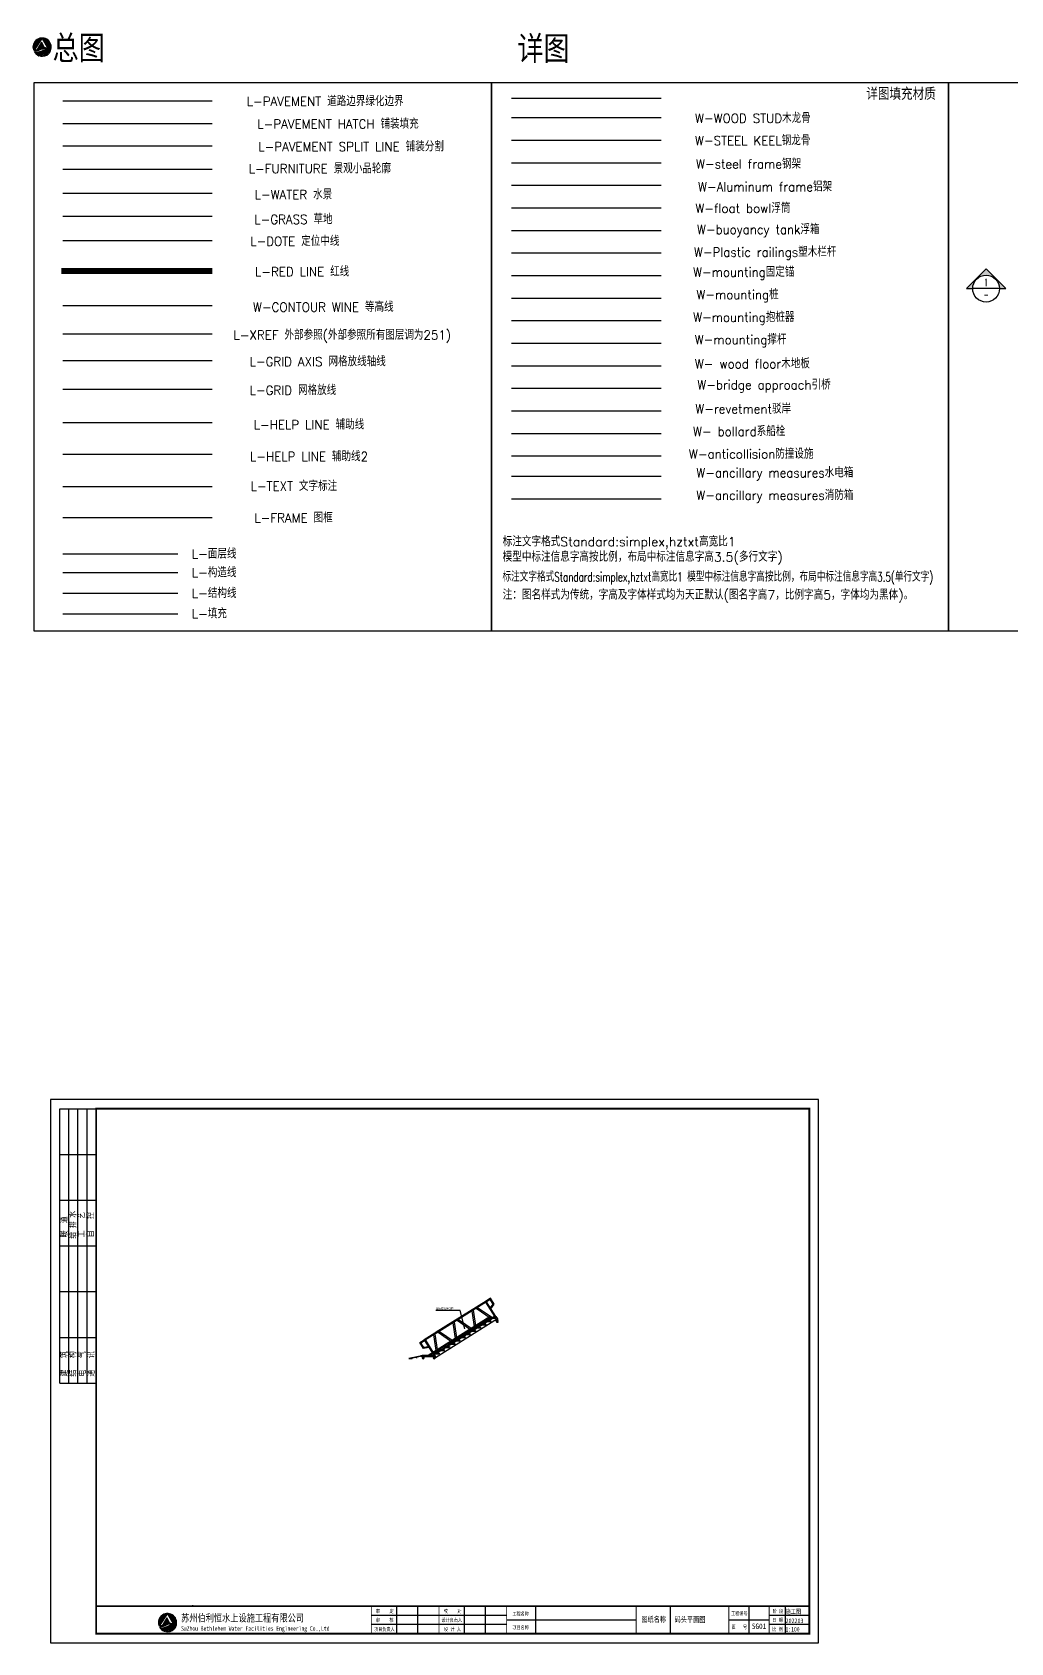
# Model space of a CAD drawing. Extents: x 36536 to 256213, y 18389 to 106449.
# Drawn here: x 36536 to 90055, y 18389 to 106444 of the extents above; entities that cross this region are included whole.
import ezdxf
from ezdxf.enums import TextEntityAlignment as Align

# ---------------------------------------------------------------- set-up
doc = ezdxf.new("R2010")
doc.units = 0
doc.header["$LTSCALE"] = 1000
doc.header["$MEASUREMENT"] = 0
for name, pattern in [('-6_350_HOLE$0$DASH', [0.35, 0.25, -0.1]), ('ACAD_ISO10W100', [18, 12, -3, 0, -3]), ('ACAD_ISO12W100', [22, 12, -3, 0.5, -3, 0.5, -3]), ('CENTER2', [28.575, 19.05, -3.175, 3.175, -3.175]), ('DASH', [0.35, 0.25, -0.1]), ('DOTE', [2.42, 2, -0.2, 0.02, -0.2])]:
    doc.linetypes.add(name, pattern=pattern)
for name, color, linetype in [('0-绿道', 3, 'Continuous'), ('DIM_IDEN', 3, 'Continuous'), ('DIM_SYMB', 3, 'Continuous'), ('L-CONTOUR_LINE等高线', 252, 'DASH'), ('L-DIMLINEAR标注', 3, 'Continuous'), ('L-DOTE定位中线', 1, 'DOTE'), ('L-FRAME图框', 3, 'Continuous'), ('L-FURNITURE景观小品轮廓', 6, 'Continuous'), ('L-GRASS草地', 252, 'Continuous'), ('L-GRID_AXIS网格放线轴线', 1, 'Continuous'), ('L-GRID网格放线', 252, '-6_350_HOLE$0$DASH'), ('L-HELP_LINE辅助线1', 4, 'Continuous'), ('L-HELP_LINE辅助线2', 94, 'Continuous'), ('L-PAVEMENT_HATCH铺装填充', 251, 'Continuous'), ('L-PAVEMENT_SPLIT_LINE铺装分割', 23, 'Continuous'), ('L-PAVEMENT道路边界绿化边界', 2, 'Continuous'), ('L-RED_LINE红线', 1, 'ACAD_ISO12W100'), ('L-TEXT文字标注', 7, 'Continuous'), ('L-WATER水景', 5, 'Continuous'), ('L-XREF外部参照', 251, 'Continuous'), ('L-填充', 251, 'Continuous'), ('L-构造线', 6, 'Continuous'), ('L-结构线', 7, 'Continuous'), ('L-面层线', 4, 'Continuous'), ('W- bollard系船栓', 4, 'Continuous'), ('W-_ANTICOLLISION防撞措施', 6, 'Continuous'), ('W-ALUMINUM_FRAME铝架', 30, 'Continuous'), ('W-ancillary measures附属措施', 1, 'Continuous'), ('W-bridge approach引桥', 4, 'Continuous'), ('W-FLOAT_BOWL浮筒', 253, 'Continuous'), ('W-MOUNTING固定方式', 5, 'Continuous'), ('W-PLASTIC_RAILINGS塑木栏杆', 6, 'Continuous'), ('W-REVETMENT驳岸', 251, 'Continuous'), ('W-STEEL_FRAME钢架', 3, 'Continuous'), ('W-STEEL_KEEL钢龙骨', 5, 'Continuous'), ('W-Water-水流线', 140, 'Continuous'), ('W-WOOD_FLOOR木地板', 30, 'Continuous'), ('W-WOOD_STUD木龙骨', 25, 'Continuous'), ('栏杆', 6, 'Continuous'), ('码头标注', 3, 'Continuous')]:
    doc.layers.add(name, color=color, linetype=linetype)
doc.styles.add('-宋体', font='', dxfattribs={"width": 0.8})
doc.styles.add('_TCH_DIM', font='SIMPLEX.shx', dxfattribs={"width": 0.7, "bigfont": 'hztxt.shx'})
doc.styles.add('_TCH_LABEL', font='COMPLEX', dxfattribs={"bigfont": 'GBCBIG'})
doc.styles.get("Standard").update_dxf_attribs({"font": 'simplex.shx', "bigfont": 'hztxt.shx'})
doc.styles.add('图框', font='simhei.ttf')
doc.styles.add('宋体', font='')
doc.styles.add('黑体', font='simhei.ttf', dxfattribs={"width": 0.8})
doc.styles.get('-宋体').set_extended_font_data('SimSun')
doc.styles.get('宋体').set_extended_font_data('SimSun')

# ---------------------------------------------------------------- blocks, each defined once
blk = doc.blocks.new('$TITLEBLK$00000187')
h = blk.add_hatch(color=140)
h.dxf.hatch_style = 1
h.paths.add_polyline_path([(-355.8, 4.5, 0.294083), (-352.4, 4.48, -0.363756), (-346.47, 3.96, 1.450144)])
h.paths.add_polyline_path([(-351.03, 10.8), (-347.73, 5.12, 0.101723), (-349.74, 5.58), (-351.34, 8.66), (-354.02, 4.26, -0.081837), (-355.14, 4.38)], flags=16)
h = blk.add_hatch(color=174)
h.paths.add_polyline_path([(-347.27, 2.71, 0.064571), (-346.55, 3.78, 0.296692), (-350.55, 4.29, -0.04264), (-352.81, 3.4, -0.209747), (-355.43, 3.62, 0.179915), (-352.8, 1.33, 0.169783), (-350.78, 1.97, -0.05744), (-349.2, 2.74, -0.214092)])
h.paths.add_polyline_path([(-350.22, 3.03, -0.084014), (-352.39, 2.08, -0.271733), (-354.47, 2.61, 0.071966), (-353.09, 2.64, 0.098278), (-351.26, 3.23, -0.072406), (-350.01, 3.9, -0.088156), (-348.47, 4.07, -0.181988), (-347.06, 3.48, 0.206106)], flags=16)
blk.add_hatch(color=174).paths.add_polyline_path([(-347.58, 2.39, 0.163426), (-349.49, 1.98, -0.143194), (-352.02, 1.1, 0.245013)])
for p, q in [((-165.54, 10), (-239.54, 10)), ((-225.54, 0), (-225.54, 15)), ((-214.04, 0), (-214.04, 15)), ((-188.54, 0), (-188.54, 15)), ((-177.04, 0), (-177.04, 15)), ((-149.56, 0), (-149.56, 15)), ((-76, 0), (-76, 15)), ((-33, 0), (-33, 15)), ((0, 10), (-22, 10)), ((-13, 0), (-13, 15)), ((0, 0), (0, 15)), ((-165.54, 5), (-239.54, 5)), ((-165.56, 7.5), (-94.73, 7.5)), ((-44, 7.5), (-22, 7.5)), ((0, 5), (-22, 5))]:
    blk.add_line(p, q)
for points, const_width in [([(-390, 0), (-390, 15), (0, 15)], 0.8), ([(-239.54, 0), (-239.54, 15)], 0.5), ([(-202.54, 0), (-202.54, 15)], 0.5), ([(-165.56, 0), (-165.56, 15)], 0.5), ([(-94.73, 0), (-94.73, 15)], 0.5), ([(-44, 0), (-44, 15)], 0.5), ([(-22, 0), (-22, 15)], 0.5)]:
    blk.add_lwpolyline(points, dxfattribs=dict(const_width=const_width))
for points in [[(-355.8, 4.5, 0.294083), (-352.4, 4.48, -0.363756), (-346.47, 3.96, 1.450144)], [(-355.14, 4.38), (-351.03, 10.8), (-347.73, 5.12, 0.101723), (-349.74, 5.58), (-351.34, 8.66), (-354.02, 4.26, -0.081837)]]:
    blk.add_lwpolyline(points, format="xyb", close=True)
for points in [[(-355.43, 3.62, 0.209747), (-352.81, 3.4, 0.04264), (-350.55, 4.29, -0.296692), (-346.55, 3.78)], [(-354.47, 2.61, 0.071966), (-353.09, 2.64, 0.098278), (-351.26, 3.23, -0.072406), (-350.01, 3.9, -0.088156), (-348.47, 4.07, -0.181988), (-347.06, 3.48, 0.206106), (-350.22, 3.03, -0.084014), (-352.39, 2.08, -0.271733), (-354.47, 2.61)], [(-352.8, 1.33, 0.169783), (-350.78, 1.97, -0.05744), (-349.2, 2.74, -0.214092), (-347.27, 2.71, -0.214092)], [(-352.02, 1.1, 0.126537), (-349.75, 1.81, -0.189728), (-347.58, 2.39, -0.189728)]]:
    blk.add_lwpolyline(points, format="xyb")
for start, end in [(208.47056, 249.26757), (258.57514, 313.64322), (318.83836, 333.61646)]:
    blk.add_arc((-351.03, 6), 5, start, end)
at = {"style": '图框'}
for s, height, width, p in [('苏州伯利恒水上设施工程有限公司', 4, 0.8, (-343.57, 6.56)), ('审    定', 2, 0.8, (-237.07, 11.34)), ('校    对', 2, 0.8, (-199.97, 11.27)), ('工程名称', 2, 0.8, (-162.37, 9.86)), ('图纸名称', 3, 0.8, (-91.87, 6.34)), ('工程编号', 2, 0.8, (-42.79, 10.08)), ('阶 段', 2, 0.8, (-20.12, 11.27)), ('SuZhou Bethlehem Water Facilities Engineering Co.,Ltd ', 2.5, 0.75, (-343.57, 1.57)), ('项目负责人', 2, 0.8, (-238.02, 1.42)), ('审    核', 2, 0.8, (-237.09, 6.48)), ('设计负责人', 2, 0.8, (-201.15, 6.48)), ('设 计 人', 2, 0.8, (-199.87, 1.42)), ('项目名称', 2, 0.8, (-162.37, 2.36)), ('图   号', 2, 0.8, (-42.46, 2.6)), ('比 例', 2, 0.8, (-20.27, 1.42)), ('日 期', 2, 0.8, (-20.31, 6.48))]:
    blk.add_text(s, height=height, dxfattribs=dict(at, width=width)).set_placement(p)
for tag, p in [('审定人', (-223.21, 10.95)), ('审核人', (-223.21, 6.03)), ('设计负责人', (-188.17, 6.23)), ('校对', (-185.05, 10.92)), ('项目负责人', (-225.23, 1.11)), ('设计人', (-186.01, 1.18))]:
    blk.add_attdef(tag, p, '', height=3)
for tag, p, height, style, width in [('工程名称', (-147.11, 9.53), 3, '-宋体', 0.8), ('图名', (-73.67, 6.22), 3, '-宋体', 0.8), ('阶段', (-12.96, 10.81), 2.5, '黑体', 0.8), ('项目名称', (-147.25, 1.97), 3, '-宋体', 0.8), ('图号', (-31.44, 2.55), 3, '_TCH_DIM', 0.7), ('比例', (-12.96, 1.14), 2.5, '黑体', 0.8), ('日期', (-12.96, 5.8), 2.5, '黑体', 0.8)]:
    blk.add_attdef(tag, p, '', height=height, dxfattribs=dict(style=style, width=width))
blk = doc.blocks.new('$TITLEBLK$00000095')
for p, q in [((-150, 20), (-150, 0)), ((-150, 20), (0, 20)), ((-125, 20), (-125, 0)), ((-100, 20), (-100, 0)), ((-75, 20), (-75, 0)), ((-75, 20), (-75, 0)), ((-50, 20), (-50, 0)), ((-25, 20), (-25, 0)), ((0, 20), (0, 0)), ((-150, 15), (-75, 15)), ((-150, 10), (-75, 10)), ((-75, 15), (0, 15)), ((-75, 10), (0, 10)), ((-150, 5), (-75, 5)), ((-75, 5), (0, 5))]:
    blk.add_line(p, q)
at = {"width": 0.8}
for s, p in [('建   筑', (-146.45, 15.65)), ('暖  通', (-70.35, 15.73)), ('结   构', (-146.45, 10.91)), ('电   气', (-146.45, 5.65)), ('给 排 水', (-71.03, 10.9)), ('工   艺', (-70.35, 6.13)), ('通   讯', (-146.45, 0.88)), ('自   控', (-70.35, 1.24))]:
    blk.add_text(s, height=3.509, dxfattribs=at).set_placement(p)
blk = doc.blocks.new('rgthtyjyuk')
blk.add_lwpolyline([(0, 0), (420, 0), (420, 297), (0, 297)], close=True)
at = {"const_width": 1}
blk.add_lwpolyline([(25, 5), (415, 5), (415, 292), (25, 292)], close=True, dxfattribs=at)
at = {"const_width": 0.8}
blk.add_lwpolyline([(415, 20), (25, 20)], dxfattribs=at)
at = {"rotation": 90}
blk.add_blockref('$TITLEBLK$00000095', (25, 292), dxfattribs=at)
blk = doc.blocks.new('LOGO')
h = blk.add_hatch(color=140)
h.dxf.hatch_style = 1
h.paths.add_polyline_path([(-4.77, -1.51, 0.294083), (-1.37, -1.53, -0.363756), (4.56, -2.04, 1.450144)])
h.paths.add_polyline_path([(0, 4.79), (3.3, -0.88, 0.101723), (1.3, -0.42), (-0.31, 2.66), (-2.99, -1.74, -0.081837), (-4.11, -1.62)], flags=16)
h = blk.add_hatch(color=174)
h.paths.add_polyline_path([(3.76, -3.29, 0.064571), (4.48, -2.22, 0.296692), (0.48, -1.71, -0.04264), (-1.77, -2.61, -0.209747), (-4.4, -2.38, 0.179915), (-1.77, -4.68, 0.169783), (0.25, -4.03, -0.05744), (1.84, -3.27, -0.214092)])
h.paths.add_polyline_path([(0.82, -2.97, -0.084014), (-1.36, -3.92, -0.271733), (-3.43, -3.4, 0.071966), (-2.05, -3.36, 0.098278), (-0.23, -2.78, -0.072406), (1.02, -2.1, -0.088156), (2.57, -1.94, -0.181988), (3.97, -2.52, 0.206106)], flags=16)
blk.add_hatch(color=174).paths.add_polyline_path([(3.45, -3.62, 0.189728), (1.28, -4.2, -0.126537), (-0.99, -4.9, 0.245013)])
for points in [[(-4.77, -1.51, 0.294083), (-1.37, -1.53, -0.363756), (4.56, -2.04, 1.450144)], [(-4.11, -1.62), (0, 4.79), (3.3, -0.88, 0.101723), (1.3, -0.42), (-0.31, 2.66), (-2.99, -1.74, -0.081837)]]:
    blk.add_lwpolyline(points, format="xyb", close=True)
for points in [[(-4.4, -2.38, 0.209747), (-1.77, -2.61, 0.04264), (0.48, -1.71, -0.296692), (4.48, -2.22)], [(-3.43, -3.4, 0.071966), (-2.05, -3.36, 0.098278), (-0.23, -2.78, -0.072406), (1.02, -2.1, -0.088156), (2.57, -1.94, -0.181988), (3.97, -2.52, 0.206106), (0.82, -2.97, -0.084014), (-1.36, -3.92, -0.271733), (-3.43, -3.4)], [(-1.77, -4.68, 0.169783), (0.25, -4.03, -0.05744), (1.84, -3.27, -0.214092), (3.76, -3.29, -0.214092)], [(-0.99, -4.9, 0.126537), (1.28, -4.2, -0.189728), (3.45, -3.62, -0.189728)]]:
    blk.add_lwpolyline(points, format="xyb")
for start, end in [(208.47056, 249.26757), (258.57514, 313.64322), (318.83836, 333.61646)]:
    blk.add_arc((0, 0), 5, start, end)
blk = doc.blocks.new('*U10')
blk.add_hatch(color=256).paths.add_polyline_path([(0, 11.77), (-11.77, 0), (-8, 0, -1), (8, 0), (11.77, 0)])
blk.add_lwpolyline([(0, 11.77), (-11.77, 0), (-8, 0, -1), (8, 0), (11.77, 0), (0, 11.77)], format="xyb", close=True)
blk = doc.blocks.new('滚轮支架 -left')
for p, q in [((-50, 10), (-22, 81)), ((50, 10), (22, 81))]:
    blk.add_line(p, q)
at = {"color": 3, "linetype": 'CENTER2'}
for p, q in [((-15, 70), (15, 70)), ((0, 85), (0, 55))]:
    blk.add_line(p, q, dxfattribs=at)
blk.add_lwpolyline([(-50, 10), (50, 10), (50, -5), (-50, -5)], close=True)
blk.add_circle((0, 70), 11)
blk.add_arc((0, 70), 25, 26.19556, 153.80444)
blk = doc.blocks.new('err')
at = {"color": 0}
for p, q in [((39285, 3671), (39279, 3642)), ((39279, 3642), (39864, 3511)), ((39285, 3671), (40001, 3511)), ((40001, 3511), (39864, 3511))]:
    blk.add_line(p, q, dxfattribs=at)
for points in [[(38558, 3675), (39258, 3675), (39258, 3635), (38558, 3635), (38558, 3675)], [(38558, 3675), (38558, 3635), (38598, 3635), (38598, 3675), (38558, 3675)], [(38828, 3675), (38828, 3635), (38868, 3635), (38868, 3675), (38828, 3675)], [(39285, 3671), (39334, 3661), (39328, 3631), (39279, 3642), (39285, 3671)], [(39553, 3612), (39602, 3601), (39596, 3571), (39547, 3582), (39553, 3612)], [(39822, 3552), (39870, 3541), (39864, 3511), (39815, 3522), (39822, 3552)]]:
    blk.add_lwpolyline(points, dxfattribs=at)
for points in [[(38561, 3672), (38561, 3638), (38595, 3638), (38595, 3672)], [(38831, 3672), (38831, 3638), (38865, 3638), (38865, 3672)], [(39288, 3668), (39331, 3658), (39325, 3635), (39282, 3644)], [(39556, 3608), (39599, 3598), (39593, 3575), (39551, 3585)], [(39824, 3548), (39867, 3538), (39862, 3515), (39819, 3525)]]:
    blk.add_lwpolyline(points, close=True, dxfattribs=at)
at = {"color": 251}
blk.add_circle((38608, 3560), 50, dxfattribs=at)
at = {"color": 0}
for centre, radius in [((38578, 3655), 8), ((38848, 3655), 8), ((39270, 3662), 12.5), ((39270, 3662), 9.5)]:
    blk.add_circle(centre, radius, dxfattribs=at)
blk.add_circle((39208, 3560), 50)
at = {"color": 251, "rotation": 180}
blk.add_blockref('滚轮支架 -left', (38608, 3630), dxfattribs=at)
at = {"rotation": 180}
blk.add_blockref('滚轮支架 -left', (39208, 3630), dxfattribs=at)
blk.add_blockref('滚轮支架 -left', (39208, 3630), dxfattribs=at)
blk = doc.blocks.new('wrtg')
at = {"color": 253}
for p, q in [((42041, 9655), (42036, 9697)), ((42081, 9655), (42086, 9697))]:
    blk.add_line(p, q, dxfattribs=at)
blk.add_circle((42061, 9657), 8, dxfattribs=at)
blk.add_arc((42061, 9657), 20, 186.91805, 353.08195, dxfattribs=at)

msp = doc.modelspace()

# ---------------------------------------------------------------- linework, layer by layer
at = {"color": 0}
for p, q in [((58190.498, 34115.26, 1137718.539), (61586.009, 36239.344, 1137718.539)), ((58217.017, 34072.872, 1137718.539), (61612.526, 36196.955, 1137718.539)), ((61890.983, 36227.216, 1137718.539), (61975.837, 36091.57, 1137718.539)), ((58560.116, 34049.208, 1137718.539), (58549.51, 34066.163, 1137718.539))]:
    msp.add_line(p, q, dxfattribs=at)
at = {"color": 0, "linetype": 'Continuous', "lineweight": 0}
msp.add_line((61890.983, 36227.216, 1137718.539), (58499.838, 34105.864, 1137718.539), dxfattribs=at)
at = {"color": 1}
for p, q in [((61890.983, 36227.216, 1137718.539), (59347.625, 34636.202, 1137718.539)), ((61975.837, 36091.57, 1137718.539), (58584.693, 33970.218, 1137718.539))]:
    msp.add_line(p, q, dxfattribs=at)
at = {"color": 4}
msp.add_line((61890.983, 36227.216, 1137718.539), (59347.625, 34636.202, 1137718.539), dxfattribs=at)
for points in [[(36646.243, 103703.395), (61646.243, 103703.395), (61646.243, 73703.395), (36646.243, 73703.395)], [(61646.243, 103703.395), (86646.243, 103703.395), (86646.243, 73703.395), (61646.243, 73703.395)], [(86646.243, 103703.395), (111646.243, 103703.395), (111646.243, 73703.395), (86646.243, 73703.395)]]:
    msp.add_lwpolyline(points, close=True)
at = {"elevation": 1137718.539}
msp.add_lwpolyline([(61586.009, 36239.344), (61612.526, 36196.955)], dxfattribs=at)
at = {"color": 0, "elevation": 1137718.539}
for points in [[(61900.414, 36169.832), (61590.414, 36169.832), (61590.414, 36129.832), (61900.414, 36129.832), (61900.414, 36169.832)], [(61900.414, 36169.832), (61900.414, 36129.832), (61860.414, 36129.832), (61860.414, 36169.832), (61900.414, 36169.832)], [(60490.122, 35287.615), (60180.122, 35287.615), (60180.122, 35247.615), (60490.122, 35247.615), (60490.122, 35287.615)], [(60220.122, 35287.615), (60220.122, 35247.615), (60180.122, 35247.615), (60180.122, 35287.615), (60220.122, 35287.615)], [(60490.122, 35287.615), (60490.122, 35247.615), (60450.122, 35247.615), (60450.122, 35287.615), (60490.122, 35287.615)], [(60772.18, 35464.058), (60462.18, 35464.058), (60462.18, 35424.058), (60772.18, 35424.058), (60772.18, 35464.058)], [(60502.18, 35464.058), (60502.18, 35424.058), (60462.18, 35424.058), (60462.18, 35464.058), (60502.18, 35464.058)], [(60772.18, 35464.058), (60772.18, 35424.058), (60732.18, 35424.058), (60732.18, 35464.058), (60772.18, 35464.058)], [(61054.239, 35640.502), (60744.239, 35640.502), (60744.239, 35600.502), (61054.239, 35600.502), (61054.239, 35640.502)], [(60784.239, 35640.502), (60784.239, 35600.502), (60744.239, 35600.502), (60744.239, 35640.502), (60784.239, 35640.502)], [(61054.239, 35640.502), (61054.239, 35600.502), (61014.239, 35600.502), (61014.239, 35640.502), (61054.239, 35640.502)], [(61336.297, 35816.945), (61026.297, 35816.945), (61026.297, 35776.945), (61336.297, 35776.945), (61336.297, 35816.945)], [(61066.297, 35816.945), (61066.297, 35776.945), (61026.297, 35776.945), (61026.297, 35816.945), (61066.297, 35816.945)], [(61336.297, 35816.945), (61336.297, 35776.945), (61296.297, 35776.945), (61296.297, 35816.945), (61336.297, 35816.945)], [(61618.356, 35993.389), (61308.356, 35993.389), (61308.356, 35953.389), (61618.356, 35953.389), (61618.356, 35993.389)], [(61348.356, 35993.389), (61348.356, 35953.389), (61308.356, 35953.389), (61308.356, 35993.389), (61348.356, 35993.389)], [(61618.356, 35993.389), (61618.356, 35953.389), (61578.356, 35953.389), (61578.356, 35993.389), (61618.356, 35993.389)], [(59079.83, 34405.397), (58769.83, 34405.397), (58769.83, 34365.397), (59079.83, 34365.397), (59079.83, 34405.397)], [(58809.83, 34405.397), (58809.83, 34365.397), (58769.83, 34365.397), (58769.83, 34405.397), (58809.83, 34405.397)], [(59361.888, 34581.841), (59051.888, 34581.841), (59051.888, 34541.841), (59361.888, 34541.841), (59361.888, 34581.841)], [(59091.888, 34581.841), (59091.888, 34541.841), (59051.888, 34541.841), (59051.888, 34581.841), (59091.888, 34581.841)], [(59361.888, 34581.841), (59361.888, 34541.841), (59321.888, 34541.841), (59321.888, 34581.841), (59361.888, 34581.841)], [(59643.946, 34758.284), (59333.946, 34758.284), (59333.946, 34718.284), (59643.946, 34718.284), (59643.946, 34758.284)], [(59373.946, 34758.284), (59373.946, 34718.284), (59333.946, 34718.284), (59333.946, 34758.284), (59373.946, 34758.284)], [(59643.946, 34758.284), (59643.946, 34718.284), (59603.946, 34718.284), (59603.946, 34758.284), (59643.946, 34758.284)], [(59926.005, 34934.728), (59616.005, 34934.728), (59616.005, 34894.728), (59926.005, 34894.728), (59926.005, 34934.728)], [(59656.005, 34934.728), (59656.005, 34894.728), (59616.005, 34894.728), (59616.005, 34934.728), (59656.005, 34934.728)], [(59926.005, 34934.728), (59926.005, 34894.728), (59886.005, 34894.728), (59886.005, 34934.728), (59926.005, 34934.728)], [(60208.063, 35111.171), (59898.063, 35111.171), (59898.063, 35071.171), (60208.063, 35071.171), (60208.063, 35111.171)], [(59938.063, 35111.171), (59938.063, 35071.171), (59898.063, 35071.171), (59898.063, 35111.171), (59938.063, 35111.171)], [(60208.063, 35111.171), (60208.063, 35071.171), (60168.063, 35071.171), (60168.063, 35111.171), (60208.063, 35111.171)], [(58797.771, 34228.954), (58487.771, 34228.954), (58487.771, 34188.954), (58797.771, 34188.954), (58797.771, 34228.954)], [(58527.771, 34228.954), (58527.771, 34188.954), (58487.771, 34188.954), (58487.771, 34228.954), (58527.771, 34228.954)], [(58797.771, 34228.954), (58797.771, 34188.954), (58757.771, 34188.954), (58757.771, 34228.954), (58797.771, 34228.954)]]:
    msp.add_lwpolyline(points, dxfattribs=at)
for points in [[(61897.414, 36166.832), (61897.414, 36132.832), (61863.414, 36132.832), (61863.414, 36166.832)], [(60217.122, 35284.615), (60217.122, 35250.615), (60183.122, 35250.615), (60183.122, 35284.615)], [(60487.122, 35284.615), (60487.122, 35250.615), (60453.122, 35250.615), (60453.122, 35284.615)], [(60499.18, 35461.058), (60499.18, 35427.058), (60465.18, 35427.058), (60465.18, 35461.058)], [(60769.18, 35461.058), (60769.18, 35427.058), (60735.18, 35427.058), (60735.18, 35461.058)], [(60781.239, 35637.502), (60781.239, 35603.502), (60747.239, 35603.502), (60747.239, 35637.502)], [(61051.239, 35637.502), (61051.239, 35603.502), (61017.239, 35603.502), (61017.239, 35637.502)], [(61063.297, 35813.945), (61063.297, 35779.945), (61029.297, 35779.945), (61029.297, 35813.945)], [(61333.297, 35813.945), (61333.297, 35779.945), (61299.297, 35779.945), (61299.297, 35813.945)], [(61345.356, 35990.389), (61345.356, 35956.389), (61311.356, 35956.389), (61311.356, 35990.389)], [(61615.356, 35990.389), (61615.356, 35956.389), (61581.356, 35956.389), (61581.356, 35990.389)], [(58806.83, 34402.397), (58806.83, 34368.397), (58772.83, 34368.397), (58772.83, 34402.397)], [(59088.888, 34578.841), (59088.888, 34544.841), (59054.888, 34544.841), (59054.888, 34578.841)], [(59358.888, 34578.841), (59358.888, 34544.841), (59324.888, 34544.841), (59324.888, 34578.841)], [(59370.946, 34755.284), (59370.946, 34721.284), (59336.946, 34721.284), (59336.946, 34755.284)], [(59640.946, 34755.284), (59640.946, 34721.284), (59606.946, 34721.284), (59606.946, 34755.284)], [(59653.005, 34931.728), (59653.005, 34897.728), (59619.005, 34897.728), (59619.005, 34931.728)], [(59923.005, 34931.728), (59923.005, 34897.728), (59889.005, 34897.728), (59889.005, 34931.728)], [(59935.063, 35108.171), (59935.063, 35074.171), (59901.063, 35074.171), (59901.063, 35108.171)], [(60205.063, 35108.171), (60205.063, 35074.171), (60171.063, 35074.171), (60171.063, 35108.171)], [(58524.771, 34225.954), (58524.771, 34191.954), (58490.771, 34191.954), (58490.771, 34225.954)], [(58794.771, 34225.954), (58794.771, 34191.954), (58760.771, 34191.954), (58760.771, 34225.954)]]:
    msp.add_lwpolyline(points, close=True, dxfattribs=at)
at = {"color": 0}
for centre in [(61880.414, 36149.832, 1137718.539), (60200.122, 35267.615, 1137718.539), (60470.122, 35267.615, 1137718.539), (60482.18, 35444.058, 1137718.539), (60752.18, 35444.058, 1137718.539), (60764.239, 35620.502, 1137718.539), (61034.239, 35620.502, 1137718.539), (61046.297, 35796.945, 1137718.539), (61316.297, 35796.945, 1137718.539), (61328.356, 35973.389, 1137718.539), (61598.356, 35973.389, 1137718.539), (58789.83, 34385.397, 1137718.539), (59071.888, 34561.841, 1137718.539), (59341.888, 34561.841, 1137718.539), (59353.946, 34738.284, 1137718.539), (59623.946, 34738.284, 1137718.539), (59636.005, 34914.728, 1137718.539), (59906.005, 34914.728, 1137718.539), (59918.063, 35091.171, 1137718.539), (60188.063, 35091.171, 1137718.539), (58507.771, 34208.954, 1137718.539), (58777.771, 34208.954, 1137718.539)]:
    msp.add_circle(centre, 8, dxfattribs=at)
at = {"color": 1}
msp.add_arc((58542.265, 34038.041, 1137718.539), 80, 122.02830433, 302.02830433, dxfattribs=at)
msp.add_solid([(45344.016, 20459.669, 17.667), (45344.016, 20434.044, 17.667), (45267.14, 20446.857, 17.667)], dxfattribs=at)
at = {"layer": '0-绿道', "color": 0, "linetype": 'Continuous', "lineweight": 0}
msp.add_line((61890.983, 36227.216, 1137718.539), (58499.838, 34105.864, 1137718.539), dxfattribs=at)
msp.add_arc((58205.732, 34095.301, 1137788.539), 25.108, 116.70355469, 307.34685603, dxfattribs=at)
at = {"layer": 'DIM_IDEN'}
msp.add_line((89441.51, 92426.623), (87970.921, 92426.623), dxfattribs=at)
msp.add_circle((88706.216, 92426.623), 735.294, dxfattribs=at)
at = {"layer": 'L-CONTOUR_LINE等高线', "ltscale": 100}
msp.add_lwpolyline([(38206.322, 91503.442), (46378.413, 91503.442)], dxfattribs=at)
at = {"layer": 'L-DOTE定位中线', "ltscale": 10}
msp.add_lwpolyline([(38206.322, 95058.566), (46378.413, 95058.566)], dxfattribs=at)
at = {"layer": 'L-FRAME图框'}
msp.add_lwpolyline([(38206.322, 79912.22), (46378.413, 79912.22)], dxfattribs=at)
at = {"layer": 'L-FURNITURE景观小品轮廓'}
msp.add_lwpolyline([(38206.322, 98964.955), (46378.413, 98964.955)], dxfattribs=at)
at = {"layer": 'L-GRASS草地'}
msp.add_lwpolyline([(38206.322, 96389.672), (46378.413, 96389.672)], dxfattribs=at)
at = {"layer": 'L-GRID_AXIS网格放线轴线'}
msp.add_lwpolyline([(38206.322, 88503.655), (46378.413, 88503.655)], dxfattribs=at)
at = {"layer": 'L-GRID网格放线', "ltscale": 100}
msp.add_lwpolyline([(38206.322, 86934.747), (46378.413, 86934.747)], dxfattribs=at)
at = {"layer": 'L-HELP_LINE辅助线1'}
msp.add_lwpolyline([(38206.322, 85113.672), (46378.413, 85113.672)], dxfattribs=at)
at = {"layer": 'L-HELP_LINE辅助线2'}
msp.add_lwpolyline([(38206.322, 83372.955), (46378.413, 83372.955)], dxfattribs=at)
at = {"layer": 'L-PAVEMENT_HATCH铺装填充'}
msp.add_lwpolyline([(38206.322, 101460.883), (46378.413, 101460.883)], dxfattribs=at)
at = {"layer": 'L-PAVEMENT_SPLIT_LINE铺装分割'}
msp.add_lwpolyline([(38206.322, 100224.051), (46378.413, 100224.051)], dxfattribs=at)
at = {"layer": 'L-PAVEMENT道路边界绿化边界'}
msp.add_lwpolyline([(38206.322, 102697.715), (46378.413, 102697.715)], dxfattribs=at)
at = {"layer": 'L-RED_LINE红线', "linetype": 'ACAD_ISO10W100', "const_width": 333.333}
msp.add_lwpolyline([(38131.081, 93393.226), (46378.413, 93393.226)], dxfattribs=at)
at = {"layer": 'L-TEXT文字标注'}
msp.add_lwpolyline([(38206.322, 81614.61), (46378.413, 81614.61)], dxfattribs=at)
at = {"layer": 'L-WATER水景'}
msp.add_lwpolyline([(38206.322, 97652.679), (46378.413, 97652.679)], dxfattribs=at)
at = {"layer": 'L-XREF外部参照'}
msp.add_lwpolyline([(38206.322, 89959.253), (46378.413, 89958.243)], dxfattribs=at)
at = {"layer": 'L-填充'}
msp.add_lwpolyline([(38208.73, 74650.93), (44499.068, 74650.93)], dxfattribs=at)
at = {"layer": 'L-构造线'}
msp.add_lwpolyline([(38208.73, 76900.439), (44499.068, 76900.439)], dxfattribs=at)
at = {"layer": 'L-结构线'}
msp.add_lwpolyline([(38208.73, 75766.063), (44499.068, 75766.063)], dxfattribs=at)
at = {"layer": 'L-面层线'}
msp.add_lwpolyline([(38208.73, 77919.501), (44499.068, 77919.501)], dxfattribs=at)
at = {"layer": 'W- bollard系船栓'}
msp.add_lwpolyline([(62756.616, 84508.677), (70928.707, 84508.677)], dxfattribs=at)
at = {"layer": 'W-_ANTICOLLISION防撞措施'}
msp.add_lwpolyline([(62756.616, 83275.344), (70928.707, 83275.344)], dxfattribs=at)
at = {"layer": 'W-ALUMINUM_FRAME铝架', "color": 4}
msp.add_lwpolyline([(62756.616, 98075.344), (70928.707, 98075.344)], dxfattribs=at)
at = {"layer": 'W-ancillary measures附属措施'}
for points in [[(62756.616, 82170.373), (70928.707, 82170.373)], [(62756.616, 80937.04), (70928.707, 80937.04)]]:
    msp.add_lwpolyline(points, dxfattribs=at)
at = {"layer": 'W-bridge approach引桥'}
msp.add_lwpolyline([(62756.616, 86975.344), (70928.707, 86975.344)], dxfattribs=at)
at = {"layer": 'W-FLOAT_BOWL浮筒'}
for points in [[(62756.616, 96842.01), (70928.707, 96842.01)], [(62756.616, 95608.677), (70928.707, 95608.677)]]:
    msp.add_lwpolyline(points, dxfattribs=at)
at = {"layer": 'W-MOUNTING固定方式'}
for points in [[(62756.616, 93142.01), (70928.707, 93142.01)], [(62756.616, 91908.677), (70928.707, 91908.677)], [(62756.616, 90675.344), (70928.707, 90675.344)], [(62756.616, 89442.01), (70928.707, 89442.01)]]:
    msp.add_lwpolyline(points, dxfattribs=at)
at = {"layer": 'W-PLASTIC_RAILINGS塑木栏杆'}
msp.add_lwpolyline([(62756.616, 94375.344), (70928.707, 94375.344)], dxfattribs=at)
at = {"layer": 'W-REVETMENT驳岸'}
msp.add_lwpolyline([(62756.616, 85742.01), (70928.707, 85742.01)], dxfattribs=at)
at = {"layer": 'W-STEEL_FRAME钢架'}
msp.add_lwpolyline([(62756.616, 99308.677), (70928.707, 99308.677)], dxfattribs=at)
at = {"layer": 'W-STEEL_KEEL钢龙骨', "color": 5}
msp.add_lwpolyline([(62756.616, 100542.01), (70928.707, 100542.01)], dxfattribs=at)
at = {"layer": 'W-Water-水流线'}
msp.add_lwpolyline([(62756.616, 102830.912), (70928.707, 102830.912)], dxfattribs=at)
at = {"layer": 'W-WOOD_FLOOR木地板'}
msp.add_lwpolyline([(62756.616, 88208.677), (70928.707, 88208.677)], dxfattribs=at)
at = {"layer": 'W-WOOD_STUD木龙骨'}
msp.add_lwpolyline([(62756.616, 101775.344), (70928.707, 101775.344)], dxfattribs=at)
at = {"layer": '栏杆', "color": 27, "lineweight": -2}
for p, q in [((61360.645, 37075.002, 1137718.539), (57969.5, 34953.65, 1137718.539)), ((61387.162, 37032.613, 1137718.539), (57996.017, 34911.261, 1137718.539)), ((61360.645, 37075.002, 1137718.539), (58624.411, 35363.334, 1137718.539)), ((61387.162, 37032.613, 1137718.539), (58655.035, 35323.514, 1137718.539)), ((61848.594, 36200.699, 1137718.539), (61344.773, 37006.096, 1137718.539)), ((61848.594, 36200.699, 1137718.539), (61344.773, 37006.096, 1137718.539)), ((61890.983, 36227.216, 1137718.539), (61387.162, 37032.613, 1137718.539)), ((61890.983, 36227.216, 1137718.539), (61387.162, 37032.613, 1137718.539)), ((58515.711, 34174.77, 1137718.539), (61822.077, 36243.089, 1137718.539)), ((59321.108, 34678.591, 1137718.539), (61822.077, 36243.089, 1137718.539)), ((60580.395, 36527.934, 1137718.539), (60728.504, 35558.997, 1137718.539)), ((60652.414, 36572.987, 1137718.539), (60800.523, 35604.049, 1137718.539)), ((60821.971, 36679.054, 1137718.539), (61628.47, 36121.977, 1137718.539)), ((60893.991, 36724.107, 1137718.539), (61700.49, 36167.029, 1137718.539)), ((58561.208, 35264.819, 1137718.539), (58709.317, 34295.882, 1137718.539)), ((58730.765, 35370.887, 1137718.539), (59537.264, 34813.809, 1137718.539)), ((58802.785, 35415.939, 1137718.539), (59609.284, 34858.861, 1137718.539)), ((59534.792, 35873.851, 1137718.539), (59682.901, 34904.913, 1137718.539)), ((59606.811, 35918.903, 1137718.539), (59754.92, 34949.965, 1137718.539)), ((59776.368, 36024.971, 1137718.539), (60582.867, 35467.893, 1137718.539)), ((59848.388, 36070.023, 1137718.539), (60654.887, 35512.945, 1137718.539)), ((57996.017, 34911.261, 1137718.539), (58499.838, 34105.864, 1137718.539)), ((58038.407, 34937.777, 1137718.539), (58542.228, 34132.381, 1137718.539)), ((58489.189, 35219.767, 1137718.539), (58637.298, 34250.83, 1137718.539))]:
    msp.add_line(p, q, dxfattribs=at)
at = {"layer": '栏杆', "color": 27, "lineweight": -2, "elevation": 1137718.539}
for points in [[(61626.42, 36650.141), (61802.703, 36901.967), (61600.571, 37225.09), (61360.645, 37075.002)], [(61597.617, 36696.184), (61742.755, 36903.518), (61584.699, 37156.183), (61387.162, 37032.613)], [(58235.275, 34528.789), (57931.706, 34480.44), (57729.574, 34803.563), (57969.5, 34953.65)], [(58206.473, 34574.831), (57956.537, 34535.025), (57798.48, 34787.69), (57996.017, 34911.261)]]:
    msp.add_lwpolyline(points, dxfattribs=at)
at = {"layer": '码头标注', "color": 0, "elevation": 1137718.539}
msp.add_lwpolyline([(60191.125, 35548.706), (59942.739, 36547.653), (58607.568, 36547.653)], dxfattribs=at)

# ---------------------------------------------------------------- block references
at = {"xscale": 100, "yscale": 100, "zscale": 100}
for name, p in [('LOGO', (37079.41, 105627.484)), ('rgthtyjyuk', (37538.473, 18388.565))]:
    msp.add_blockref(name, p, dxfattribs=at)
at = {"color": 3, "xscale": -1}
for p, rotation in [((102986.732, 48412.897, 1137718.539), 29.43975989252752), ((101576.439, 47530.68, 1137718.539), 29.43975989252752), ((101858.498, 47707.123, 1137718.539), 29.43975989252752), ((102140.556, 47883.567, 1137718.539), 29.43975989252752), ((102422.615, 48060.01, 1137718.539), 29.43975989252752), ((102704.673, 48236.454, 1137718.539), 29.43975989252752), ((100166.147, 46648.462, 1137718.539), 29.43975989252752), ((100448.205, 46824.906, 1137718.539), 29.43975989252752), ((100730.264, 47001.349, 1137718.539), 29.43975989252752), ((101012.322, 47177.793, 1137718.539), 29.43975989252752), ((101294.381, 47354.236, 1137718.539), 29.43975989252752), ((98251.011, 50334.582, 1137718.539), 35.07739503208055), ((99884.088, 46472.019, 1137718.539), 29.43975989252752)]:
    msp.add_blockref('wrtg', p, dxfattribs=dict(at, rotation=rotation))
at = {"rotation": 212.0283038002883}
msp.add_blockref('滚轮支架 -left', (61936.1, 36060.815, 1137718.539), dxfattribs=at)
at = {"xscale": -1}
msp.add_blockref('滚轮支架 -left', (61973.223, 35931.469, 1137718.539), dxfattribs=at)
at = {"color": 0, "xscale": -1}
msp.add_blockref('err', (97127.448, 30411.637, 1137718.539), dxfattribs=at)
ref = msp.add_blockref('$TITLEBLK$00000187', (79038.473, 18888.565), dxfattribs=dict(xscale=100, yscale=100, zscale=100))
ref.add_attrib('图名', '码头平面图', (71671.762, 19511.062), dxfattribs={"color": 3, "height": 300, "style": '-宋体', "width": 0.8})
ref.add_attrib('图号', 'SG01', (75894.788, 19143.256), dxfattribs={"color": 3, "height": 300, "style": '黑体', "width": 0.8})
ref.add_attrib('日期', '202203', (77738.473, 19468.941), dxfattribs={"color": 3, "height": 250, "style": '黑体', "width": 0.8})
ref.add_attrib('阶段', '施工图', (77738.473, 19969.702), dxfattribs={"color": 3, "height": 250, "style": '黑体', "width": 0.8})
ref.add_attrib('比例', '1:100', (77738.473, 19003.032), dxfattribs={"color": 3, "height": 250, "style": '黑体', "width": 0.75})
at = {"layer": 'DIM_SYMB', "xscale": 91.91176470588236, "yscale": 91.91176470588236, "zscale": 91.91176470588236}
msp.add_blockref('*U10', (88706.216, 92426.623), dxfattribs=at)

# ---------------------------------------------------------------- texts
at = {"layer": 'DIM_IDEN', "color": 7, "style": '_TCH_LABEL'}
msp.add_text('1', height=393.669, dxfattribs=at).set_placement((88621.858, 92561.331), (88790.573, 92561.331), align=Align.FIT)
at = {"layer": 'DIM_IDEN', "color": 7, "style": '_TCH_LABEL', "width": 0.777778}
msp.add_text('-', height=383.833, dxfattribs=at).set_placement((88578.271, 91906.692), (88834.16, 91906.692), align=Align.FIT)
at = {"layer": 'L-CONTOUR_LINE等高线', "ltscale": 3, "width": 0.95}
msp.add_text('W-CONTOUR WINE 等高线', height=500, dxfattribs=at).set_placement((52454.725, 91468.809), align=Align.MIDDLE)
at = {"layer": 'L-DIMLINEAR标注', "width": 0.95}
msp.add_text('L-FRAME 图框', height=500, dxfattribs=at).set_placement((50828.149, 79942.875), align=Align.MIDDLE)
at = {"layer": 'L-DOTE定位中线', "linetype": 'DOTE', "ltscale": 3, "width": 0.95}
msp.add_text('L-DOTE 定位中线', height=500, dxfattribs=at).set_placement((50897.254, 95068.859), align=Align.MIDDLE)
at = {"layer": 'L-FURNITURE景观小品轮廓', "width": 0.95}
msp.add_text('L-FURNITURE 景观小品轮廓', height=500, dxfattribs=at).set_placement((52269.573, 99035.925), align=Align.MIDDLE)
at = {"layer": 'L-GRASS草地', "width": 0.95}
msp.add_text('L-GRASS 草地', height=500, dxfattribs=at).set_placement((50822.91, 96262.317), align=Align.MIDDLE)
at = {"layer": 'L-GRID_AXIS网格放线轴线', "width": 0.95}
msp.add_text('L-GRID AXIS 网格放线轴线', height=500, dxfattribs=at).set_placement((52147.788, 88489.168), align=Align.MIDDLE)
at = {"layer": 'L-GRID网格放线', "ltscale": 10, "width": 0.95}
msp.add_text('L-GRID 网格放线', height=500, dxfattribs=at).set_placement((50795.468, 86920.26), align=Align.MIDDLE)
at = {"layer": 'L-HELP_LINE辅助线1', "width": 0.95}
msp.add_text('L-HELP LINE 辅助线', height=500, dxfattribs=at).set_placement((51674.368, 85038.24), align=Align.MIDDLE)
at = {"layer": 'L-HELP_LINE辅助线2', "width": 0.95}
msp.add_text('L-HELP LINE 辅助线2', height=500, dxfattribs=at).set_placement((51674.368, 83297.524), align=Align.MIDDLE)
at = {"layer": 'L-PAVEMENT_HATCH铺装填充', "width": 0.95}
msp.add_text('L-PAVEMENT HATCH 铺装填充', height=500, dxfattribs=at).set_placement((53260.944, 101476.885), align=Align.MIDDLE)
at = {"layer": 'L-PAVEMENT_SPLIT_LINE铺装分割', "width": 0.95}
msp.add_text('L-PAVEMENT SPLIT LINE 铺装分割', height=500, dxfattribs=at).set_placement((53974.276, 100240.053), align=Align.MIDDLE)
at = {"layer": 'L-PAVEMENT道路边界绿化边界', "width": 0.95}
msp.add_text('L-PAVEMENT 道路边界绿化边界', height=500, dxfattribs=at).set_placement((52557.966, 102713.717), align=Align.MIDDLE)
at = {"layer": 'L-RED_LINE红线', "linetype": 'ACAD_ISO10W100', "width": 0.95}
msp.add_text('L-RED LINE 红线', height=500, dxfattribs=at).set_placement((51297.91, 93403.52), align=Align.MIDDLE)
at = {"layer": 'L-TEXT文字标注', "width": 0.95}
for s, height, p in [('总图', 1500, (39078.015, 105616.864)), ('详图', 1500, (64498.554, 105589.305)), ('详图填充材质', 666.6667, (84052.469, 103109.265)), ('L-TEXT 文字标注', 500, (50845.945, 81679.174))]:
    msp.add_text(s, height=height, dxfattribs=at).set_placement(p, align=Align.MIDDLE)
at = {"layer": 'L-TEXT文字标注', "width": 0.7}
msp.add_text('标注文字格式Standard:simplex,hztxt高宽比1 模型中标注信息字高按比例，布局中标注信息字高3.5(单行文字)', height=500, dxfattribs=at).set_placement((62252.357, 76414.215))
at = {"layer": 'L-TEXT文字标注', "insert": (62266.137, 78835.779), "char_height": 500, "width": 37770.77731, "attachment_point": 1}
msp.add_mtext('标注文字格式Standard:simplex,hztxt高宽比1\\P模型中标注信息字高按比例，布局中标注信息字高3.5(多行文字)', dxfattribs=at)
at = {"layer": 'L-TEXT文字标注', "insert": (62266.137, 75928.461), "char_height": 500, "attachment_point": 1}
msp.add_mtext('注：图名样式为传统，字高及字体样式均为天正默认(图名字高7，比例字高5，字体均为黑体)。', dxfattribs=at)
at = {"layer": 'L-WATER水景', "width": 0.95}
msp.add_text('L-WATER 水景', height=500, dxfattribs=at).set_placement((50822.91, 97618.047), align=Align.MIDDLE)
at = {"layer": 'L-XREF外部参照', "width": 0.95}
msp.add_text('L-XREF 外部参照(外部参照所有图层调为251)', height=500, dxfattribs=at).set_placement((53492.665, 89860.965), align=Align.MIDDLE)
at = {"layer": 'L-填充', "width": 0.95}
msp.add_text('L-填充', height=500, dxfattribs=at).set_placement((45265.196, 74650.93), align=Align.MIDDLE_LEFT)
at = {"layer": 'L-构造线', "width": 0.95}
msp.add_text('L-构造线', height=500, dxfattribs=at).set_placement((45265.196, 76900.439), align=Align.MIDDLE_LEFT)
at = {"layer": 'L-结构线', "width": 0.95}
msp.add_text('L-结构线', height=500, dxfattribs=at).set_placement((45265.196, 75766.063), align=Align.MIDDLE_LEFT)
at = {"layer": 'L-面层线', "width": 0.95}
msp.add_text('L-面层线', height=500, dxfattribs=at).set_placement((45265.196, 77919.501), align=Align.MIDDLE_LEFT)
at = {"layer": 'W- bollard系船栓', "width": 0.95}
msp.add_text('W- bollard系船栓', height=500, dxfattribs=at).set_placement((75200.405, 84670.917), align=Align.MIDDLE)
at = {"layer": 'W-_ANTICOLLISION防撞措施', "width": 0.95}
msp.add_text('W-anticollision防撞设施', height=500, dxfattribs=at).set_placement((75858.021, 83437.583), align=Align.MIDDLE)
at = {"layer": 'W-ALUMINUM_FRAME铝架', "color": 4, "width": 0.95}
msp.add_text('W-Aluminum frame铝架', height=500, dxfattribs=at).set_placement((76618.295, 98046.505), align=Align.MIDDLE)
at = {"layer": 'W-ancillary measures附属措施', "width": 0.95}
for s, p in [('W-ancillary measures水电箱', (77149.926, 82332.613)), ('W-ancillary measures消防箱', (77149.926, 81099.28))]:
    msp.add_text(s, height=500, dxfattribs=at).set_placement(p, align=Align.MIDDLE)
at = {"layer": 'W-bridge approach引桥', "width": 0.95}
msp.add_text('W-bridge approach引桥', height=500, dxfattribs=at).set_placement((76555.136, 87137.583), align=Align.MIDDLE)
at = {"layer": 'W-FLOAT_BOWL浮筒', "width": 0.95}
for s, p in [('W-float bowl浮筒', (75405.556, 96867.442)), ('W-buoyancy tank浮箱', (76242.461, 95634.108))]:
    msp.add_text(s, height=500, dxfattribs=at).set_placement(p, align=Align.MIDDLE)
at = {"layer": 'W-MOUNTING固定方式', "width": 0.95}
for s, p in [('W-mounting固定锚', (75450.046, 93304.25)), ('W-mounting桩', (75109.513, 92070.917)), ('W-mounting抱桩器', (75455.285, 90837.583)), ('W-mounting撑杆', (75279.78, 89611.856))]:
    msp.add_text(s, height=500, dxfattribs=at).set_placement(p, align=Align.MIDDLE)
at = {"layer": 'W-PLASTIC_RAILINGS塑木栏杆', "width": 0.95}
msp.add_text('W-Plastic railings塑木栏杆', height=500, dxfattribs=at).set_placement((76620.79, 94393.951), align=Align.MIDDLE)
at = {"layer": 'W-REVETMENT驳岸', "width": 0.95}
msp.add_text('W-revetment驳岸', height=500, dxfattribs=at).set_placement((75418.945, 85904.25), align=Align.MIDDLE)
at = {"layer": 'W-STEEL_FRAME钢架', "width": 0.95}
msp.add_text('W-steel frame钢架', height=500, dxfattribs=at).set_placement((75713.533, 99291.798), align=Align.MIDDLE)
at = {"layer": 'W-STEEL_KEEL钢龙骨', "color": 5, "width": 0.95}
msp.add_text('W-STEEL KEEL钢龙骨', height=500, dxfattribs=at).set_placement((75939.723, 100573.145), align=Align.MIDDLE)
at = {"layer": 'W-WOOD_FLOOR木地板', "width": 0.95}
msp.add_text('W- wood floor木地板', height=500, dxfattribs=at).set_placement((75921.595, 88370.917), align=Align.MIDDLE)
at = {"layer": 'W-WOOD_STUD木龙骨', "width": 0.95}
msp.add_text('W-WOOD STUD木龙骨', height=500, dxfattribs=at).set_placement((75951.033, 101791.345), align=Align.MIDDLE)
at = {"layer": '码头标注', "color": 0, "insert": (58603.602, 36714.095, 1137718.539), "char_height": 99.252, "width": 1669.912, "attachment_point": 1, "style": '宋体'}
msp.add_mtext('活动式踏步引桥', dxfattribs=at)

doc.saveas('drawing.dxf')
